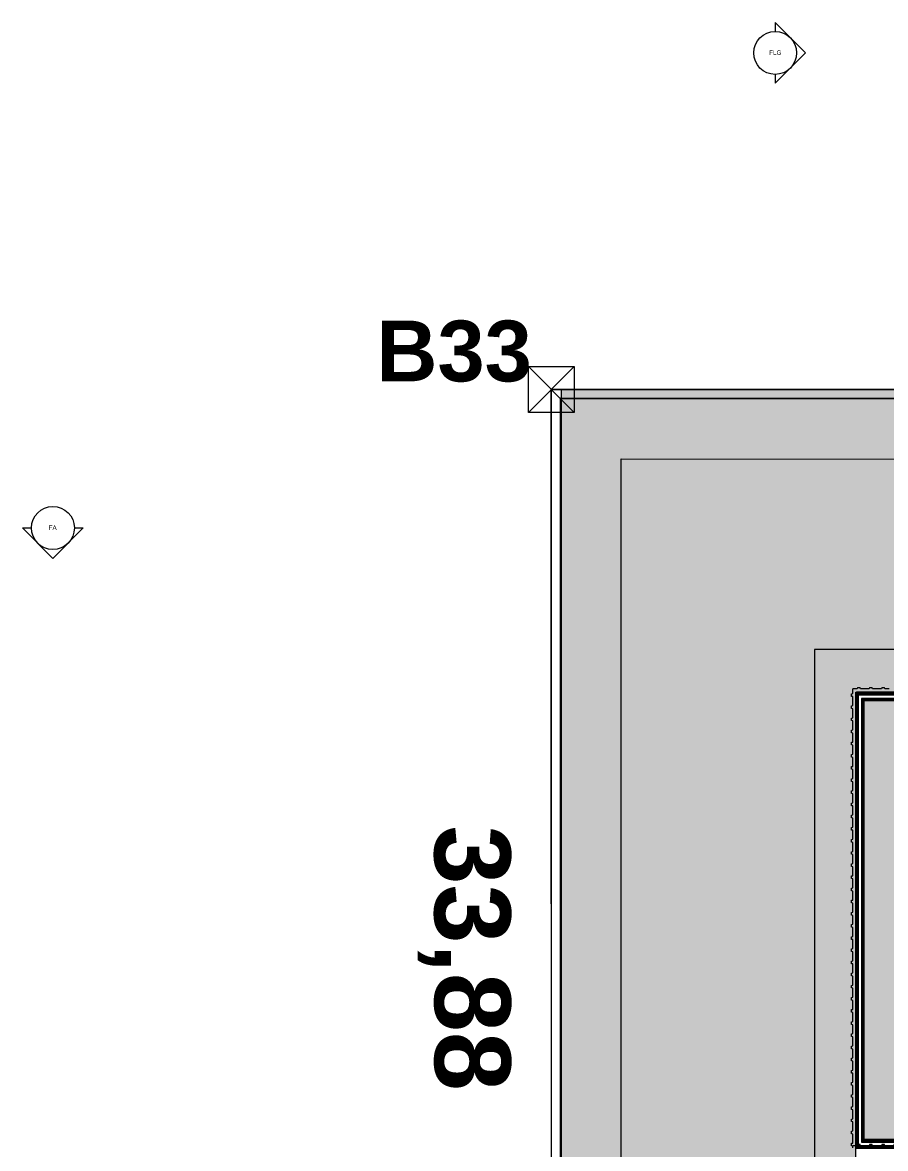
# Model space of a CAD drawing. Header units: millimetres. Extents: x 141848 to 1648660, y -465012 to -151356.
# Drawn here: x 354125 to 382540, y -188422 to -151356 of the extents above; entities that cross this region are included whole.
import ezdxf

# ---------------------------------------------------------------- set-up
doc = ezdxf.new("R2010")
doc.units = ezdxf.units.MM
doc.header["$MEASUREMENT"] = 0
doc.linetypes.add('Wipeout_Contour', pattern=[1000, 0, -1000])
for name, color, linetype in [('Cotations - 1_100', 7, 'Continuous'), ('Divers - Dessin général', 7, 'Continuous'), ('Marques - Façades', 7, 'Continuous'), ('Sols_ Dalles', 7, 'Continuous'), ('Textes - 1_100', 7, 'Continuous'), ('TopoAlt', 7, 'Continuous')]:
    doc.layers.add(name, color=color, linetype=linetype)
doc.styles.add('STYLE_GENERE_2', font='')
doc.styles.add('STYLE_GENERE_3', font='')
doc.styles.get('STYLE_GENERE_2').set_extended_font_data('Arial')
doc.styles.get('STYLE_GENERE_3').set_extended_font_data('Arial', bold=True)
pattern_1 = [(45, (0, 175), (-55.684659, 55.684659), [0, -52.5, 0, -78.75]), (110, (175, 175), (74.000794, 26.934086), [0, -38.5, 0, -66.5])]
pattern_2 = [(45, (0, 0), (-7.07106781, 7.07106781), [])]

# ---------------------------------------------------------------- blocks, each defined once
blk = doc.blocks.new('Dalle_3_1', base_point=(381580, -188411))
at = {"layer": 'Sols_ Dalles', "linetype": 'Continuous', "lineweight": 0, "true_color": 0x3f3f3f}
blk.add_hatch(color=250, dxfattribs=at).paths.add_polyline_path([(381580, -188411), (410696, -188411), (437925, -188411), (437925, -173400), (381580, -173400)])
at = {"layer": 'Sols_ Dalles', "color": 250, "linetype": 'Continuous', "lineweight": 5, "true_color": 0x1f1f1f, "flags": 128}
blk.add_lwpolyline([(381580, -188411), (410696, -188411), (437925, -188411), (437925, -173400), (381580, -173400)], close=True, dxfattribs=at)
blk = doc.blocks.new('Mur_31_1', base_point=(381560, -173411))
at = {"color": 254, "linetype": 'Wipeout_Contour', "lineweight": 0, "ltscale": 2095633.828439578}
blk.add_wipeout([(381575, -173426), (381575, -173426), (381560, -173411), (381560, -173411), (381560, -173426)], dxfattribs=at)
at = {"linetype": 'Continuous', "lineweight": 5, "true_color": 0x5f5f5f}
h = blk.add_hatch(dxfattribs=at)
h.set_pattern_fill('Enduit_0001', color=251, style=0, pattern_type=2)
h.set_pattern_definition(pattern_1)
h.paths.add_polyline_path([(381575, -173426), (381575, -173426), (381560, -173411), (381560, -173411), (381560, -173426)])
h = blk.add_hatch(dxfattribs=at)
h.set_pattern_fill('Enduit_0001', color=251, style=0, pattern_type=2)
h.set_pattern_definition(pattern_1)
h.paths.add_polyline_path([(381575, -173426), (381575, -173426), (381575, -173426)])
at = {"color": 254, "linetype": 'Wipeout_Contour', "lineweight": 0, "ltscale": 2095901.535156543}
blk.add_wipeout([(381645, -173496), (381645, -173496), (381575, -173426), (381575, -173426), (381575, -173496)], dxfattribs=at)
at = {"linetype": 'Continuous', "lineweight": 5, "true_color": 0x5f5f5f}
h = blk.add_hatch(dxfattribs=at)
h.set_pattern_fill('Briques_terre_cuite__int_97', color=251, style=0, pattern_type=2)
h.set_pattern_definition(pattern_2)
h.paths.add_polyline_path([(381645, -173496), (381645, -173496), (381575, -173426), (381575, -173426), (381575, -173496)])
h = blk.add_hatch(dxfattribs=at)
h.set_pattern_fill('Briques_terre_cuite__int_97', color=251, style=0, pattern_type=2)
h.set_pattern_definition(pattern_2)
h.paths.add_polyline_path([(381645, -173496), (381645, -173496), (381645, -173496)])
at = {"color": 254, "linetype": 'Wipeout_Contour', "lineweight": 0, "ltscale": 2096487.434961751}
blk.add_wipeout([(381755, -173606), (381755, -173606), (381645, -173496), (381645, -173496), (381645, -173606)], dxfattribs=at)
at = {"linetype": 'Continuous', "lineweight": 5, "true_color": 0x5f5f5f}
h = blk.add_hatch(dxfattribs=at)
h.set_pattern_fill('Enduit_0001', color=251, style=0, pattern_type=2)
h.set_pattern_definition(pattern_1)
h.paths.add_polyline_path([(381825, -173676), (381825, -173691), (381840, -173691), (381825, -173676)])
at = {"color": 254, "linetype": 'Wipeout_Contour', "lineweight": 0, "ltscale": 1677625.11997741}
blk.add_wipeout([(381825, -173676), (381755, -173606), (381755, -173606), (381755, -173676)], dxfattribs=at)
at = {"linetype": 'Continuous', "lineweight": 5, "true_color": 0x5f5f5f}
h = blk.add_hatch(dxfattribs=at)
h.set_pattern_fill('Briques_terre_cuite__int_97', color=251, style=0, pattern_type=2)
h.set_pattern_definition(pattern_2)
h.paths.add_polyline_path([(381825, -173676), (381755, -173606), (381755, -173606), (381755, -173676)])
at = {"color": 254, "linetype": 'Wipeout_Contour', "lineweight": 0, "ltscale": 2251197.321082002}
blk.add_wipeout([(381575, -173426), (437890, -173415), (437890, -173415), (437890, -173400), (381575, -173411)], dxfattribs=at)
at = {"linetype": 'Continuous', "lineweight": 5, "true_color": 0x5f5f5f}
h = blk.add_hatch(dxfattribs=at)
h.set_pattern_fill('Enduit_0001', color=251, style=0, pattern_type=2)
h.set_pattern_definition(pattern_1)
h.paths.add_polyline_path([(381575, -173426), (437890, -173415), (437890, -173415), (437890, -173400), (381575, -173411)])
at = {"color": 254, "linetype": 'Wipeout_Contour', "lineweight": 0, "ltscale": 1257385.121138549}
blk.add_wipeout([(381575, -173411), (381560, -173411), (381575, -173426)], dxfattribs=at)
at = {"linetype": 'Continuous', "lineweight": 5, "true_color": 0x5f5f5f}
h = blk.add_hatch(dxfattribs=at)
h.set_pattern_fill('Enduit_0001', color=251, style=0, pattern_type=2)
h.set_pattern_definition(pattern_1)
h.paths.add_polyline_path([(381575, -173411), (381560, -173411), (381575, -173426)])
at = {"color": 254, "linetype": 'Wipeout_Contour', "lineweight": 0, "ltscale": 2251221.890696224}
blk.add_wipeout([(381645, -173496), (437820, -173485), (437820, -173485), (437820, -173415), (381645, -173426)], dxfattribs=at)
at = {"linetype": 'Continuous', "lineweight": 5, "true_color": 0x5f5f5f}
h = blk.add_hatch(dxfattribs=at)
h.set_pattern_fill('Briques_terre_cuite__int_97', color=251, style=0, pattern_type=2)
h.set_pattern_definition(pattern_2)
h.paths.add_polyline_path([(381645, -173496), (437820, -173485), (437820, -173485), (437820, -173415), (381645, -173426)])
at = {"color": 254, "linetype": 'Wipeout_Contour', "lineweight": 0, "ltscale": 1257567.597545666}
blk.add_wipeout([(381645, -173426), (381575, -173426), (381645, -173496)], dxfattribs=at)
at = {"linetype": 'Continuous', "lineweight": 5, "true_color": 0x5f5f5f}
h = blk.add_hatch(dxfattribs=at)
h.set_pattern_fill('Briques_terre_cuite__int_97', color=251, style=0, pattern_type=2)
h.set_pattern_definition(pattern_2)
h.paths.add_polyline_path([(381645, -173426), (381575, -173426), (381645, -173496)])
at = {"color": 254, "linetype": 'Wipeout_Contour', "lineweight": 0, "ltscale": 2251296.732210584}
blk.add_wipeout([(381755, -173606), (437710, -173595), (437710, -173595), (437710, -173485), (381755, -173496)], dxfattribs=at)
at = {"color": 254, "linetype": 'Wipeout_Contour', "lineweight": 0, "ltscale": 1257935.036949862}
blk.add_wipeout([(381755, -173496), (381645, -173496), (381755, -173606)], dxfattribs=at)
at = {"color": 7, "linetype": 'Continuous', "lineweight": 5, "flags": 128}
blk.add_lwpolyline([(381560, -173411), (381560, -173426)], dxfattribs=at)
at = {"color": 254, "linetype": 'Wipeout_Contour', "lineweight": 0, "ltscale": 1780623.863546212}
blk.add_wipeout([(381840, -173691), (437625, -173680), (437625, -173665), (381840, -173676)], dxfattribs=at)
at = {"linetype": 'Continuous', "lineweight": 5, "true_color": 0x5f5f5f}
h = blk.add_hatch(dxfattribs=at)
h.set_pattern_fill('Enduit_0001', color=251, style=0, pattern_type=2)
h.set_pattern_definition(pattern_1)
h.paths.add_polyline_path([(381840, -173691), (437625, -173680), (437625, -173665), (381840, -173676)])
at = {"color": 254, "linetype": 'Wipeout_Contour', "lineweight": 0, "ltscale": 1258437.8151907}
blk.add_wipeout([(381840, -173676), (381825, -173676), (381840, -173691)], dxfattribs=at)
at = {"linetype": 'Continuous', "lineweight": 5, "true_color": 0x5f5f5f}
h = blk.add_hatch(dxfattribs=at)
h.set_pattern_fill('Enduit_0001', color=251, style=0, pattern_type=2)
h.set_pattern_definition(pattern_1)
h.paths.add_polyline_path([(381840, -173676), (381825, -173676), (381840, -173691)])
at = {"color": 254, "linetype": 'Wipeout_Contour', "lineweight": 0, "ltscale": 1780557.92147631}
blk.add_wipeout([(381825, -173676), (437640, -173665), (437640, -173595), (381825, -173606)], dxfattribs=at)
at = {"linetype": 'Continuous', "lineweight": 5, "true_color": 0x5f5f5f}
h = blk.add_hatch(dxfattribs=at)
h.set_pattern_fill('Briques_terre_cuite__int_97', color=251, style=0, pattern_type=2)
h.set_pattern_definition(pattern_2)
h.paths.add_polyline_path([(381825, -173676), (437640, -173665), (437640, -173595), (381825, -173606)])
at = {"color": 7, "linetype": 'Continuous', "lineweight": 5, "flags": 128}
blk.add_lwpolyline([(437905, -173400), (381560, -173411)], dxfattribs=at)
at = {"color": 254, "linetype": 'Wipeout_Contour', "lineweight": 0, "ltscale": 1258282.627258823}
blk.add_wipeout([(381825, -173606), (381755, -173606), (381825, -173676)], dxfattribs=at)
at = {"linetype": 'Continuous', "lineweight": 5, "true_color": 0x5f5f5f}
h = blk.add_hatch(dxfattribs=at)
h.set_pattern_fill('Briques_terre_cuite__int_97', color=251, style=0, pattern_type=2)
h.set_pattern_definition(pattern_2)
h.paths.add_polyline_path([(381825, -173606), (381755, -173606), (381825, -173676)])
at = {"color": 7, "linetype": 'Continuous', "lineweight": 5}
for p, q in [((381575, -173426), (381575, -173426)), ((381575, -173426), (381575, -173496)), ((381645, -173426), (381575, -173426)), ((437820, -173415), (381645, -173426)), ((381645, -173496), (381645, -173496)), ((381645, -173496), (381645, -173606)), ((381755, -173496), (381645, -173496)), ((437710, -173485), (381755, -173496)), ((381755, -173606), (381755, -173606)), ((381755, -173606), (381755, -173676)), ((381825, -173606), (381755, -173606)), ((437640, -173595), (381825, -173606)), ((381825, -173676), (437640, -173665)), ((381825, -173676), (381825, -173691))]:
    blk.add_line(p, q, dxfattribs=at)
at = {"color": 7, "linetype": 'Continuous', "lineweight": 5, "flags": 128}
blk.add_lwpolyline([(381840, -173691), (437625, -173680)], dxfattribs=at)
blk = doc.blocks.new('Mur_36_1', base_point=(381560, -188411))
at = {"linetype": 'Continuous', "lineweight": 5, "true_color": 0x5f5f5f}
h = blk.add_hatch(dxfattribs=at)
h.set_pattern_fill('Enduit_0001', color=251, style=0, pattern_type=2)
h.set_pattern_definition(pattern_1)
h.paths.add_polyline_path([(381560, -173411), (381560, -173411), (381560, -173411)])
at = {"color": 254, "linetype": 'Wipeout_Contour', "lineweight": 0, "ltscale": 1276648.626690059}
blk.add_wipeout([(381575, -188396), (381560, -188411), (381575, -188411)], dxfattribs=at)
at = {"linetype": 'Continuous', "lineweight": 5, "true_color": 0x5f5f5f}
h = blk.add_hatch(dxfattribs=at)
h.set_pattern_fill('Enduit_0001', color=251, style=0, pattern_type=2)
h.set_pattern_definition(pattern_1)
h.paths.add_polyline_path([(381575, -188396), (381560, -188411), (381575, -188411)])
at = {"color": 254, "linetype": 'Wipeout_Contour', "lineweight": 0, "ltscale": 1276743.349255733}
blk.add_wipeout([(381575, -188396), (381645, -188396), (381645, -188326)], dxfattribs=at)
at = {"linetype": 'Continuous', "lineweight": 5, "true_color": 0x5f5f5f}
h = blk.add_hatch(dxfattribs=at)
h.set_pattern_fill('Briques_terre_cuite__int_97', color=251, style=0, pattern_type=2)
h.set_pattern_definition(pattern_2)
h.paths.add_polyline_path([(381575, -188396), (381645, -188396), (381645, -188326)])
at = {"color": 254, "linetype": 'Wipeout_Contour', "lineweight": 0, "ltscale": 1276892.794943828}
blk.add_wipeout([(381755, -188216), (381645, -188326), (381755, -188326)], dxfattribs=at)
at = {"color": 254, "linetype": 'Wipeout_Contour', "lineweight": 0, "ltscale": 1277009.934875473}
blk.add_wipeout([(381840, -188131), (381825, -188146), (381840, -188146)], dxfattribs=at)
at = {"linetype": 'Continuous', "lineweight": 5, "true_color": 0x5f5f5f}
h = blk.add_hatch(dxfattribs=at)
h.set_pattern_fill('Enduit_0001', color=251, style=0, pattern_type=2)
h.set_pattern_definition(pattern_1)
h.paths.add_polyline_path([(381840, -188131), (381825, -188146), (381840, -188146)])
at = {"color": 254, "linetype": 'Wipeout_Contour', "lineweight": 0, "ltscale": 1276988.75906711}
blk.add_wipeout([(381825, -188146), (381755, -188216), (381825, -188216)], dxfattribs=at)
at = {"linetype": 'Continuous', "lineweight": 5, "true_color": 0x5f5f5f}
h = blk.add_hatch(dxfattribs=at)
h.set_pattern_fill('Briques_terre_cuite__int_97', color=251, style=0, pattern_type=2)
h.set_pattern_definition(pattern_2)
h.paths.add_polyline_path([(381825, -188146), (381755, -188216), (381825, -188216)])
at = {"color": 254, "linetype": 'Wipeout_Contour', "lineweight": 0, "ltscale": 1689346.864579351}
blk.add_wipeout([(381560, -173426), (381560, -188396), (381575, -188396), (381575, -173426)], dxfattribs=at)
at = {"linetype": 'Continuous', "lineweight": 5, "true_color": 0x5f5f5f}
h = blk.add_hatch(dxfattribs=at)
h.set_pattern_fill('Enduit_0001', color=251, style=0, pattern_type=2)
h.set_pattern_definition(pattern_1)
h.paths.add_polyline_path([(381560, -173426), (381560, -188396), (381575, -188396), (381575, -173426)])
at = {"color": 254, "linetype": 'Wipeout_Contour', "lineweight": 0, "ltscale": 1276628.989819641}
blk.add_wipeout([(381575, -188396), (381560, -188396), (381560, -188411)], dxfattribs=at)
at = {"linetype": 'Continuous', "lineweight": 5, "true_color": 0x5f5f5f}
h = blk.add_hatch(dxfattribs=at)
h.set_pattern_fill('Enduit_0001', color=251, style=0, pattern_type=2)
h.set_pattern_definition(pattern_1)
h.paths.add_polyline_path([(381575, -188396), (381560, -188396), (381560, -188411)])
at = {"color": 254, "linetype": 'Wipeout_Contour', "lineweight": 0, "ltscale": 1689496.415252171}
blk.add_wipeout([(381575, -173496), (381575, -188326), (381645, -188326), (381645, -173496)], dxfattribs=at)
at = {"linetype": 'Continuous', "lineweight": 5, "true_color": 0x5f5f5f}
h = blk.add_hatch(dxfattribs=at)
h.set_pattern_fill('Briques_terre_cuite__int_97', color=251, style=0, pattern_type=2)
h.set_pattern_definition(pattern_2)
h.paths.add_polyline_path([(381575, -173496), (381575, -188326), (381645, -188326), (381645, -173496)])
at = {"color": 254, "linetype": 'Wipeout_Contour', "lineweight": 0, "ltscale": 1276650.050578268}
blk.add_wipeout([(381645, -188326), (381575, -188326), (381575, -188396)], dxfattribs=at)
at = {"linetype": 'Continuous', "lineweight": 5, "true_color": 0x5f5f5f}
h = blk.add_hatch(dxfattribs=at)
h.set_pattern_fill('Briques_terre_cuite__int_97', color=251, style=0, pattern_type=2)
h.set_pattern_definition(pattern_2)
h.paths.add_polyline_path([(381645, -188326), (381575, -188326), (381575, -188396)])
at = {"color": 254, "linetype": 'Wipeout_Contour', "lineweight": 0, "ltscale": 1689815.407366958}
blk.add_wipeout([(381645, -173606), (381645, -188216), (381755, -188216), (381755, -173606)], dxfattribs=at)
at = {"color": 254, "linetype": 'Wipeout_Contour', "lineweight": 0, "ltscale": 1276745.937782646}
blk.add_wipeout([(381755, -188216), (381645, -188216), (381645, -188326)], dxfattribs=at)
at = {"color": 7, "linetype": 'Continuous', "lineweight": 5, "flags": 128}
for points in [[(381560, -173426), (381560, -188411)], [(381560, -188411), (381575, -188411)]]:
    blk.add_lwpolyline(points, dxfattribs=at)
at = {"color": 254, "linetype": 'Wipeout_Contour', "lineweight": 0, "ltscale": 1690289.511533096}
blk.add_wipeout([(381840, -188131), (381840, -173691), (381825, -173691), (381825, -188131)], dxfattribs=at)
at = {"linetype": 'Continuous', "lineweight": 5, "true_color": 0x5f5f5f}
h = blk.add_hatch(dxfattribs=at)
h.set_pattern_fill('Enduit_0001', color=251, style=0, pattern_type=2)
h.set_pattern_definition(pattern_1)
h.paths.add_polyline_path([(381840, -188131), (381840, -173691), (381825, -173691), (381825, -188131)])
at = {"color": 254, "linetype": 'Wipeout_Contour', "lineweight": 0, "ltscale": 1276990.304806174}
blk.add_wipeout([(381825, -188131), (381825, -188146), (381840, -188131)], dxfattribs=at)
at = {"linetype": 'Continuous', "lineweight": 5, "true_color": 0x5f5f5f}
h = blk.add_hatch(dxfattribs=at)
h.set_pattern_fill('Enduit_0001', color=251, style=0, pattern_type=2)
h.set_pattern_definition(pattern_1)
h.paths.add_polyline_path([(381825, -188131), (381825, -188146), (381840, -188131)])
at = {"color": 254, "linetype": 'Wipeout_Contour', "lineweight": 0, "ltscale": 1690136.74245889}
blk.add_wipeout([(381825, -188146), (381825, -173676), (381755, -173676), (381755, -188146)], dxfattribs=at)
at = {"linetype": 'Continuous', "lineweight": 5, "true_color": 0x5f5f5f}
h = blk.add_hatch(dxfattribs=at)
h.set_pattern_fill('Briques_terre_cuite__int_97', color=251, style=0, pattern_type=2)
h.set_pattern_definition(pattern_2)
h.paths.add_polyline_path([(381825, -188146), (381825, -173676), (381755, -173676), (381755, -188146)])
at = {"color": 7, "linetype": 'Continuous', "lineweight": 5}
for p, q in [((381575, -173426), (381575, -173496)), ((381645, -173496), (381645, -173606)), ((381755, -173606), (381755, -173676)), ((381825, -173676), (381825, -173691))]:
    blk.add_line(p, q, dxfattribs=at)
at = {"color": 254, "linetype": 'Wipeout_Contour', "lineweight": 0, "ltscale": 1276895.479166759}
blk.add_wipeout([(381755, -188146), (381755, -188216), (381825, -188146)], dxfattribs=at)
at = {"linetype": 'Continuous', "lineweight": 5, "true_color": 0x5f5f5f}
h = blk.add_hatch(dxfattribs=at)
h.set_pattern_fill('Briques_terre_cuite__int_97', color=251, style=0, pattern_type=2)
h.set_pattern_definition(pattern_2)
h.paths.add_polyline_path([(381755, -188146), (381755, -188216), (381825, -188146)])
at = {"color": 7, "linetype": 'Continuous', "lineweight": 5}
for p, q in [((381575, -173496), (381575, -188326)), ((381645, -173606), (381645, -188216)), ((381755, -173676), (381755, -188146)), ((381825, -188146), (381825, -173691)), ((381645, -188216), (381645, -188326)), ((381755, -188146), (381755, -188216)), ((381755, -188216), (381825, -188216)), ((381825, -188146), (381840, -188146)), ((381575, -188326), (381575, -188396)), ((381575, -188396), (381645, -188396)), ((381645, -188326), (381755, -188326))]:
    blk.add_line(p, q, dxfattribs=at)
at = {"color": 7, "linetype": 'Continuous', "lineweight": 5, "flags": 128}
blk.add_lwpolyline([(381840, -188131), (381840, -173691)], dxfattribs=at)
blk = doc.blocks.new('Mur_54_1', base_point=(404276, -188411))
at = {"color": 254, "linetype": 'Wipeout_Contour', "lineweight": 0, "ltscale": 1743147.352801007}
blk.add_wipeout([(381575, -188411), (404276, -188411), (404276, -188396), (381575, -188396)], dxfattribs=at)
at = {"linetype": 'Continuous', "lineweight": 5, "true_color": 0x5f5f5f}
h = blk.add_hatch(dxfattribs=at)
h.set_pattern_fill('Enduit_0001', color=251, style=0, pattern_type=2)
h.set_pattern_definition(pattern_1)
h.paths.add_polyline_path([(381575, -188411), (404276, -188411), (404276, -188396), (381575, -188396)])
at = {"color": 254, "linetype": 'Wipeout_Contour', "lineweight": 0, "ltscale": 1743199.367312666}
blk.add_wipeout([(381645, -188326), (381645, -188396), (404276, -188396), (404276, -188326)], dxfattribs=at)
at = {"linetype": 'Continuous', "lineweight": 5, "true_color": 0x5f5f5f}
h = blk.add_hatch(dxfattribs=at)
h.set_pattern_fill('Briques_terre_cuite__int_97', color=251, style=0, pattern_type=2)
h.set_pattern_definition(pattern_2)
h.paths.add_polyline_path([(381645, -188326), (381645, -188396), (404276, -188396), (404276, -188326)])
at = {"color": 254, "linetype": 'Wipeout_Contour', "lineweight": 0, "ltscale": 1743241.024789309}
blk.add_wipeout([(381755, -188326), (404276, -188326), (404276, -188216), (381755, -188216)], dxfattribs=at)
at = {"color": 7, "linetype": 'Continuous', "lineweight": 5, "flags": 128}
blk.add_lwpolyline([(381575, -188411), (404276, -188411)], dxfattribs=at)
at = {"color": 254, "linetype": 'Wipeout_Contour', "lineweight": 0, "ltscale": 1743164.485170921}
blk.add_wipeout([(381840, -188146), (404276, -188146), (404276, -188131), (381840, -188131)], dxfattribs=at)
at = {"linetype": 'Continuous', "lineweight": 5, "true_color": 0x5f5f5f}
h = blk.add_hatch(dxfattribs=at)
h.set_pattern_fill('Enduit_0001', color=251, style=0, pattern_type=2)
h.set_pattern_definition(pattern_1)
h.paths.add_polyline_path([(381840, -188146), (404276, -188146), (404276, -188131), (381840, -188131)])
at = {"color": 254, "linetype": 'Wipeout_Contour', "lineweight": 0, "ltscale": 1743211.018179256}
blk.add_wipeout([(381825, -188216), (404276, -188216), (404276, -188146), (381825, -188146)], dxfattribs=at)
at = {"linetype": 'Continuous', "lineweight": 5, "true_color": 0x5f5f5f}
h = blk.add_hatch(dxfattribs=at)
h.set_pattern_fill('Briques_terre_cuite__int_97', color=251, style=0, pattern_type=2)
h.set_pattern_definition(pattern_2)
h.paths.add_polyline_path([(381825, -188216), (404276, -188216), (404276, -188146), (381825, -188146)])
at = {"color": 7, "linetype": 'Continuous', "lineweight": 5}
for p, q in [((381755, -188216), (381825, -188216)), ((381825, -188146), (381840, -188146)), ((381825, -188216), (404276, -188216)), ((404276, -188146), (381840, -188146)), ((381575, -188396), (381645, -188396)), ((381645, -188326), (381755, -188326)), ((381645, -188396), (404276, -188396)), ((381755, -188326), (404276, -188326))]:
    blk.add_line(p, q, dxfattribs=at)
at = {"color": 7, "linetype": 'Continuous', "lineweight": 5, "flags": 128}
blk.add_lwpolyline([(404276, -188131), (381840, -188131)], dxfattribs=at)
blk = doc.blocks.new('Tôle profilée 25_9')
at = {"color": 7, "linetype": 'Continuous', "lineweight": 5}
for p, q in [((0, 1200), (0, 1052.775)), ((0, 1052.775), (-38, 1043.25)), ((-38, 1043.25), (-38, 956.75)), ((-38, 956.75), (0, 947.225)), ((0, 947.225), (0, 800)), ((0, 800), (0, 652.775)), ((0, 652.775), (-38, 643.25)), ((-38, 643.25), (-38, 556.75)), ((-38, 556.75), (0, 547.225)), ((0, 547.225), (0, 400)), ((0, 400), (0, 252.775)), ((0, 252.775), (-38, 243.25)), ((-38, 243.25), (-38, 156.75)), ((-38, 156.75), (0, 147.225)), ((0, 147.225), (0, 0))]:
    blk.add_line(p, q, dxfattribs=at)
blk = doc.blocks.new('Tôle profilée 25_13')
at = {"color": 7, "linetype": 'Continuous', "lineweight": 5}
for p, q in [((0, 15052.775), (-38, 15043.25)), ((-38, 15043.25), (-38, 14956.75)), ((-38, 14956.75), (0, 14947.225)), ((0, 15100.328), (0, 15052.775)), ((0, 14947.225), (0, 14800)), ((0, 14652.775), (-38, 14643.25)), ((-38, 14643.25), (-38, 14556.75)), ((-38, 14556.75), (0, 14547.225)), ((0, 14800), (0, 14652.775)), ((0, 14547.225), (0, 14400)), ((0, 14252.775), (-38, 14243.25)), ((-38, 14243.25), (-38, 14156.75)), ((-38, 14156.75), (0, 14147.225)), ((0, 14400), (0, 14252.775)), ((0, 14147.225), (0, 14000)), ((0, 13852.775), (-38, 13843.25)), ((-38, 13843.25), (-38, 13756.75)), ((-38, 13756.75), (0, 13747.225)), ((0, 14000), (0, 13852.775)), ((0, 13747.225), (0, 13600)), ((0, 13452.775), (-38, 13443.25)), ((-38, 13443.25), (-38, 13356.75)), ((-38, 13356.75), (0, 13347.225)), ((0, 13600), (0, 13452.775)), ((0, 13347.225), (0, 13200)), ((0, 13052.775), (-38, 13043.25)), ((-38, 13043.25), (-38, 12956.75)), ((0, 13200), (0, 13052.775)), ((-38, 12956.75), (0, 12947.225)), ((0, 12652.775), (-38, 12643.25)), ((-38, 12643.25), (-38, 12556.75)), ((0, 12947.225), (0, 12800)), ((0, 12800), (0, 12652.775)), ((-38, 12556.75), (0, 12547.225)), ((0, 12252.775), (-38, 12243.25)), ((-38, 12243.25), (-38, 12156.75)), ((0, 12547.225), (0, 12400)), ((0, 12400), (0, 12252.775)), ((-38, 12156.75), (0, 12147.225)), ((0, 12147.225), (0, 12000)), ((0, 12000), (0, 11852.775)), ((0, 11852.775), (-38, 11843.25)), ((-38, 11843.25), (-38, 11756.75)), ((-38, 11756.75), (0, 11747.225)), ((0, 11747.225), (0, 11600)), ((0, 11600), (0, 11452.775)), ((0, 11452.775), (-38, 11443.25)), ((-38, 11443.25), (-38, 11356.75)), ((-38, 11356.75), (0, 11347.225)), ((0, 11347.225), (0, 11200)), ((0, 11200), (0, 11052.775)), ((0, 11052.775), (-38, 11043.25)), ((-38, 11043.25), (-38, 10956.75)), ((-38, 10956.75), (0, 10947.225)), ((0, 10947.225), (0, 10800)), ((0, 10800), (0, 10652.775)), ((0, 10652.775), (-38, 10643.25)), ((-38, 10643.25), (-38, 10556.75)), ((-38, 10556.75), (0, 10547.225)), ((0, 10547.225), (0, 10400)), ((0, 10400), (0, 10252.775)), ((0, 10252.775), (-38, 10243.25)), ((-38, 10243.25), (-38, 10156.75)), ((-38, 10156.75), (0, 10147.225)), ((0, 10147.225), (0, 10000)), ((0, 9852.775), (-38, 9843.25)), ((-38, 9843.25), (-38, 9756.75)), ((-38, 9756.75), (0, 9747.225)), ((0, 10000), (0, 9852.775)), ((0, 9747.225), (0, 9600)), ((0, 9452.775), (-38, 9443.25)), ((-38, 9443.25), (-38, 9356.75)), ((-38, 9356.75), (0, 9347.225)), ((0, 9600), (0, 9452.775)), ((0, 9347.225), (0, 9200)), ((0, 9052.775), (-38, 9043.25)), ((-38, 9043.25), (-38, 8956.75)), ((-38, 8956.75), (0, 8947.225)), ((0, 9200), (0, 9052.775)), ((0, 8947.225), (0, 8800)), ((0, 8652.775), (-38, 8643.25)), ((-38, 8643.25), (-38, 8556.75)), ((-38, 8556.75), (0, 8547.225)), ((0, 8800), (0, 8652.775)), ((0, 8547.225), (0, 8400)), ((0, 8252.775), (-38, 8243.25)), ((-38, 8243.25), (-38, 8156.75)), ((-38, 8156.75), (0, 8147.225)), ((0, 8400), (0, 8252.775)), ((0, 7852.775), (-38, 7843.25)), ((-38, 7843.25), (-38, 7756.75)), ((0, 8147.225), (0, 8000)), ((0, 8000), (0, 7852.775)), ((-38, 7756.75), (0, 7747.225)), ((0, 7452.775), (-38, 7443.25)), ((-38, 7443.25), (-38, 7356.75)), ((0, 7747.225), (0, 7600)), ((0, 7600), (0, 7452.775)), ((-38, 7356.75), (0, 7347.225)), ((0, 7052.775), (-38, 7043.25)), ((-38, 7043.25), (-38, 6956.75)), ((0, 7347.225), (0, 7200)), ((0, 7200), (0, 7052.775)), ((-38, 6956.75), (0, 6947.225)), ((0, 6947.225), (0, 6800)), ((0, 6800), (0, 6652.775)), ((0, 6652.775), (-38, 6643.25)), ((-38, 6643.25), (-38, 6556.75)), ((-38, 6556.75), (0, 6547.225)), ((0, 6547.225), (0, 6400)), ((0, 6400), (0, 6252.775)), ((0, 6252.775), (-38, 6243.25)), ((-38, 6243.25), (-38, 6156.75)), ((-38, 6156.75), (0, 6147.225)), ((0, 6147.225), (0, 6000)), ((0, 6000), (0, 5852.775)), ((0, 5852.775), (-38, 5843.25)), ((-38, 5843.25), (-38, 5756.75)), ((-38, 5756.75), (0, 5747.225)), ((0, 5747.225), (0, 5600)), ((0, 5600), (0, 5452.775)), ((0, 5452.775), (-38, 5443.25)), ((-38, 5443.25), (-38, 5356.75)), ((-38, 5356.75), (0, 5347.225)), ((0, 5347.225), (0, 5200)), ((0, 5200), (0, 5052.775)), ((0, 5052.775), (-38, 5043.25)), ((-38, 5043.25), (-38, 4956.75)), ((-38, 4956.75), (0, 4947.225)), ((0, 4947.225), (0, 4800)), ((0, 4652.775), (-38, 4643.25)), ((-38, 4643.25), (-38, 4556.75)), ((-38, 4556.75), (0, 4547.225)), ((0, 4800), (0, 4652.775)), ((0, 4547.225), (0, 4400)), ((0, 4252.775), (-38, 4243.25)), ((-38, 4243.25), (-38, 4156.75)), ((-38, 4156.75), (0, 4147.225)), ((0, 4400), (0, 4252.775)), ((0, 4147.225), (0, 4000)), ((0, 3852.775), (-38, 3843.25)), ((-38, 3843.25), (-38, 3756.75)), ((-38, 3756.75), (0, 3747.225)), ((0, 4000), (0, 3852.775)), ((0, 3747.225), (0, 3600)), ((0, 3452.775), (-38, 3443.25)), ((-38, 3443.25), (-38, 3356.75)), ((-38, 3356.75), (0, 3347.225)), ((0, 3600), (0, 3452.775)), ((0, 3347.225), (0, 3200)), ((0, 3052.775), (-38, 3043.25)), ((-38, 3043.25), (-38, 2956.75)), ((0, 3200), (0, 3052.775)), ((-38, 2956.75), (0, 2947.225)), ((0, 2652.775), (-38, 2643.25)), ((-38, 2643.25), (-38, 2556.75)), ((0, 2947.225), (0, 2800)), ((0, 2800), (0, 2652.775)), ((-38, 2556.75), (0, 2547.225)), ((0, 2252.775), (-38, 2243.25)), ((-38, 2243.25), (-38, 2156.75)), ((0, 2547.225), (0, 2400)), ((0, 2400), (0, 2252.775)), ((-38, 2156.75), (0, 2147.225)), ((0, 2147.225), (0, 2000)), ((0, 2000), (0, 1852.775)), ((0, 1852.775), (-38, 1843.25)), ((-38, 1843.25), (-38, 1756.75)), ((-38, 1756.75), (0, 1747.225)), ((0, 1747.225), (0, 1600)), ((0, 1600), (0, 1452.775)), ((0, 1452.775), (-38, 1443.25)), ((-38, 1443.25), (-38, 1356.75)), ((-38, 1356.75), (0, 1347.225)), ((0, 1347.225), (0, 1200)), ((0, 1200), (0, 1052.775)), ((0, 1052.775), (-38, 1043.25)), ((-38, 1043.25), (-38, 956.75)), ((-38, 956.75), (0, 947.225)), ((0, 947.225), (0, 800)), ((0, 800), (0, 652.775)), ((0, 652.775), (-38, 643.25)), ((-38, 643.25), (-38, 556.75)), ((-38, 556.75), (0, 547.225)), ((0, 547.225), (0, 400)), ((0, 400), (0, 252.775)), ((0, 252.775), (-38, 243.25)), ((-38, 243.25), (-38, 156.75)), ((-38, 156.75), (0, 147.225)), ((0, 147.225), (0, 0))]:
    blk.add_line(p, q, dxfattribs=at)
blk = doc.blocks.new('Tôle profilée 25_14')
at = {"color": 7, "linetype": 'Continuous', "lineweight": 5}
for p, q in [((0, 15214.861), (0, 15200)), ((0, 15200), (0, 15052.775)), ((0, 15052.775), (-38, 15043.25)), ((-38, 15043.25), (-38, 14956.75)), ((-38, 14956.75), (0, 14947.225)), ((0, 14947.225), (0, 14800)), ((0, 14652.775), (-38, 14643.25)), ((-38, 14643.25), (-38, 14556.75)), ((-38, 14556.75), (0, 14547.225)), ((0, 14800), (0, 14652.775)), ((0, 14547.225), (0, 14400)), ((0, 14252.775), (-38, 14243.25)), ((-38, 14243.25), (-38, 14156.75)), ((-38, 14156.75), (0, 14147.225)), ((0, 14400), (0, 14252.775)), ((0, 14147.225), (0, 14000)), ((0, 13852.775), (-38, 13843.25)), ((-38, 13843.25), (-38, 13756.75)), ((-38, 13756.75), (0, 13747.225)), ((0, 14000), (0, 13852.775)), ((0, 13747.225), (0, 13600)), ((0, 13452.775), (-38, 13443.25)), ((-38, 13443.25), (-38, 13356.75)), ((-38, 13356.75), (0, 13347.225)), ((0, 13600), (0, 13452.775)), ((0, 13347.225), (0, 13200)), ((0, 13052.775), (-38, 13043.25)), ((-38, 13043.25), (-38, 12956.75)), ((0, 13200), (0, 13052.775)), ((-38, 12956.75), (0, 12947.225)), ((0, 12652.775), (-38, 12643.25)), ((-38, 12643.25), (-38, 12556.75)), ((0, 12947.225), (0, 12800)), ((0, 12800), (0, 12652.775)), ((-38, 12556.75), (0, 12547.225)), ((0, 12252.775), (-38, 12243.25)), ((-38, 12243.25), (-38, 12156.75)), ((0, 12547.225), (0, 12400)), ((0, 12400), (0, 12252.775)), ((-38, 12156.75), (0, 12147.225)), ((0, 12147.225), (0, 12000)), ((0, 12000), (0, 11852.775)), ((0, 11852.775), (-38, 11843.25)), ((-38, 11843.25), (-38, 11756.75)), ((-38, 11756.75), (0, 11747.225)), ((0, 11747.225), (0, 11600)), ((0, 11600), (0, 11452.775)), ((0, 11452.775), (-38, 11443.25)), ((-38, 11443.25), (-38, 11356.75)), ((-38, 11356.75), (0, 11347.225)), ((0, 11347.225), (0, 11200)), ((0, 11200), (0, 11052.775)), ((0, 11052.775), (-38, 11043.25)), ((-38, 11043.25), (-38, 10956.75)), ((-38, 10956.75), (0, 10947.225)), ((0, 10947.225), (0, 10800)), ((0, 10800), (0, 10652.775)), ((0, 10652.775), (-38, 10643.25)), ((-38, 10643.25), (-38, 10556.75)), ((-38, 10556.75), (0, 10547.225)), ((0, 10547.225), (0, 10400)), ((0, 10400), (0, 10252.775)), ((0, 10252.775), (-38, 10243.25)), ((-38, 10243.25), (-38, 10156.75)), ((-38, 10156.75), (0, 10147.225)), ((0, 10147.225), (0, 10000)), ((0, 9852.775), (-38, 9843.25)), ((-38, 9843.25), (-38, 9756.75)), ((-38, 9756.75), (0, 9747.225)), ((0, 10000), (0, 9852.775)), ((0, 9747.225), (0, 9600)), ((0, 9452.775), (-38, 9443.25)), ((-38, 9443.25), (-38, 9356.75)), ((-38, 9356.75), (0, 9347.225)), ((0, 9600), (0, 9452.775)), ((0, 9347.225), (0, 9200)), ((0, 9052.775), (-38, 9043.25)), ((-38, 9043.25), (-38, 8956.75)), ((-38, 8956.75), (0, 8947.225)), ((0, 9200), (0, 9052.775)), ((0, 8947.225), (0, 8800)), ((0, 8652.775), (-38, 8643.25)), ((-38, 8643.25), (-38, 8556.75)), ((-38, 8556.75), (0, 8547.225)), ((0, 8800), (0, 8652.775)), ((0, 8547.225), (0, 8400)), ((0, 8252.775), (-38, 8243.25)), ((-38, 8243.25), (-38, 8156.75)), ((-38, 8156.75), (0, 8147.225)), ((0, 8400), (0, 8252.775)), ((0, 7852.775), (-38, 7843.25)), ((-38, 7843.25), (-38, 7756.75)), ((0, 8147.225), (0, 8000)), ((0, 8000), (0, 7852.775)), ((-38, 7756.75), (0, 7747.225)), ((0, 7452.775), (-38, 7443.25)), ((-38, 7443.25), (-38, 7356.75)), ((0, 7747.225), (0, 7600)), ((0, 7600), (0, 7452.775)), ((-38, 7356.75), (0, 7347.225)), ((0, 7052.775), (-38, 7043.25)), ((-38, 7043.25), (-38, 6956.75)), ((0, 7347.225), (0, 7200)), ((0, 7200), (0, 7052.775)), ((-38, 6956.75), (0, 6947.225)), ((0, 6947.225), (0, 6800)), ((0, 6800), (0, 6652.775)), ((0, 6652.775), (-38, 6643.25)), ((-38, 6643.25), (-38, 6556.75)), ((-38, 6556.75), (0, 6547.225)), ((0, 6547.225), (0, 6400)), ((0, 6400), (0, 6252.775)), ((0, 6252.775), (-38, 6243.25)), ((-38, 6243.25), (-38, 6156.75)), ((-38, 6156.75), (0, 6147.225)), ((0, 6147.225), (0, 6000)), ((0, 6000), (0, 5852.775)), ((0, 5852.775), (-38, 5843.25)), ((-38, 5843.25), (-38, 5756.75)), ((-38, 5756.75), (0, 5747.225)), ((0, 5747.225), (0, 5600)), ((0, 5600), (0, 5452.775)), ((0, 5452.775), (-38, 5443.25)), ((-38, 5443.25), (-38, 5356.75)), ((-38, 5356.75), (0, 5347.225)), ((0, 5347.225), (0, 5200)), ((0, 5200), (0, 5052.775)), ((0, 5052.775), (-38, 5043.25)), ((-38, 5043.25), (-38, 4956.75)), ((-38, 4956.75), (0, 4947.225)), ((0, 4947.225), (0, 4800)), ((0, 4652.775), (-38, 4643.25)), ((-38, 4643.25), (-38, 4556.75)), ((-38, 4556.75), (0, 4547.225)), ((0, 4800), (0, 4652.775)), ((0, 4547.225), (0, 4400)), ((0, 4252.775), (-38, 4243.25)), ((-38, 4243.25), (-38, 4156.75)), ((-38, 4156.75), (0, 4147.225)), ((0, 4400), (0, 4252.775)), ((0, 4147.225), (0, 4000)), ((0, 3852.775), (-38, 3843.25)), ((-38, 3843.25), (-38, 3756.75)), ((-38, 3756.75), (0, 3747.225)), ((0, 4000), (0, 3852.775)), ((0, 3747.225), (0, 3600)), ((0, 3452.775), (-38, 3443.25)), ((-38, 3443.25), (-38, 3356.75)), ((-38, 3356.75), (0, 3347.225)), ((0, 3600), (0, 3452.775)), ((0, 3347.225), (0, 3200)), ((0, 3052.775), (-38, 3043.25)), ((-38, 3043.25), (-38, 2956.75)), ((0, 3200), (0, 3052.775)), ((-38, 2956.75), (0, 2947.225)), ((0, 2652.775), (-38, 2643.25)), ((-38, 2643.25), (-38, 2556.75)), ((0, 2947.225), (0, 2800)), ((0, 2800), (0, 2652.775)), ((-38, 2556.75), (0, 2547.225)), ((0, 2252.775), (-38, 2243.25)), ((-38, 2243.25), (-38, 2156.75)), ((0, 2547.225), (0, 2400)), ((0, 2400), (0, 2252.775)), ((-38, 2156.75), (0, 2147.225)), ((0, 2147.225), (0, 2000)), ((0, 2000), (0, 1852.775)), ((0, 1852.775), (-38, 1843.25)), ((-38, 1843.25), (-38, 1756.75)), ((-38, 1756.75), (0, 1747.225)), ((0, 1747.225), (0, 1600)), ((0, 1600), (0, 1452.775)), ((0, 1452.775), (-38, 1443.25)), ((-38, 1443.25), (-38, 1356.75)), ((-38, 1356.75), (0, 1347.225)), ((0, 1347.225), (0, 1200)), ((0, 1200), (0, 1052.775)), ((0, 1052.775), (-38, 1043.25)), ((-38, 1043.25), (-38, 956.75)), ((-38, 956.75), (0, 947.225)), ((0, 947.225), (0, 800)), ((0, 800), (0, 652.775)), ((0, 652.775), (-38, 643.25)), ((-38, 643.25), (-38, 556.75)), ((-38, 556.75), (0, 547.225)), ((0, 547.225), (0, 400)), ((0, 400), (0, 252.775)), ((0, 252.775), (-38, 243.25)), ((-38, 243.25), (-38, 156.75)), ((-38, 156.75), (0, 147.225)), ((0, 147.225), (0, 0))]:
    blk.add_line(p, q, dxfattribs=at)
blk = doc.blocks.new('Façade_3_1', base_point=(355125, -167995))
at = {"layer": 'Marques - Façades', "color": 7, "linetype": 'Continuous', "lineweight": 5}
for p, q in [((355125, -168995), (354125, -167995)), ((354125, -167995), (354418, -167995)), ((356125, -167995), (355125, -168995)), ((355832, -167995), (356125, -167995))]:
    blk.add_line(p, q, dxfattribs=at)
blk.add_circle((355125, -167995), 707, dxfattribs=at)
at = {"layer": 'Marques - Façades', "color": 7, "lineweight": 5, "insert": (355251, -168062), "char_height": 150, "attachment_point": 9, "style": 'STYLE_GENERE_2'}
blk.add_mtext('\\A1;{\\pqr;\\pt0;\\fArial|b0|i0|c0|p38;FA}', dxfattribs=at)
blk = doc.blocks.new('Façade_5_1', base_point=(378907, -152356))
at = {"layer": 'Marques - Façades', "color": 7, "linetype": 'Continuous', "lineweight": 5}
for p, q in [((379907, -152356), (378907, -151356)), ((378907, -151356), (378907, -151649)), ((378907, -153356), (379907, -152356)), ((378907, -153063), (378907, -153356))]:
    blk.add_line(p, q, dxfattribs=at)
blk.add_circle((378907, -152356), 707, dxfattribs=at)
at = {"layer": 'Marques - Façades', "color": 7, "lineweight": 5, "insert": (378707, -152425), "char_height": 150, "attachment_point": 7, "style": 'STYLE_GENERE_2'}
blk.add_mtext('\\A1;{\\pql;\\pt0;\\fArial|b0|i0|c0|p38;FLG}', dxfattribs=at)

msp = doc.modelspace()

# ---------------------------------------------------------------- hatches: boundary and pattern name
at = {"linetype": 'Continuous', "lineweight": 0, "true_color": 0x6f6f6f}
h = msp.add_hatch(color=8, dxfattribs=at)
h.paths.add_polyline_path([(360547.961, -275935.042), (360547.961, -295062.571), (487920.34, -293826.868), (487920.34, -270902.734), (487462.568, -270902.734), (472913.119, -271040.575), (472913.119, -163437.635), (371855.719, -163437.635), (371855.719, -271040.575), (371882.482, -271040.57), (371882.665, -272000.514, -0.409427364), (367883.201, -275935.042)])
h.paths.add_polyline_path([(377135.103, -260639.953), (373845.103, -260639.953), (373845.103, -248364.953), (373845.103, -243089.974), (373845.103, -242189.974), (377135.103, -242189.974)], flags=0)
h.paths.add_polyline_path([(415474.561, -260810.571), (380202.952, -260810.571), (380202.952, -230015.57), (380202.952, -193810.571), (380202.952, -171995.57), (431505.799, -171995.57), (464309.564, -171995.57), (464309.564, -262266.885), (436549.587, -262266.885), (436549.587, -189810.571), (412055.061, -189810.571), (412055.061, -201780.57), (412055.061, -204495.57), (415454.069, -204495.57), (415454.069, -208495.57), (415454.069, -218295.57), (405655.061, -218295.57), (405655.061, -222495.57), (415474.561, -222495.57)], flags=0)
h.paths.add_polyline_path([(381436.562, -269433.913, -0.09031866), (381558.292, -268727.623, -0.201448728), (382612.158, -267592.74, -0.104211445), (383417.525, -267415.055), (384017.498, -267409.371, -0.104044608), (384824.873, -267571.244, -0.238255457), (385983.776, -268953.318, -0.055188622), (386036.355, -269390.334), (386038.45, -269611.438), (386050.565, -270890.267), (385792.102, -271892.761, -0.267949192), (384069.602, -272909.124), (383469.629, -272914.808, -0.193717464), (382078.771, -272370.185, -0.070568756), (381728.183, -271931.262, -0.131652498), (381450.772, -270933.845)], flags=0)
h.paths.add_polyline_path([(392016.505, -273452.052), (392030.007, -267377.824, -0.380556701), (394016.505, -265609.826), (394094.233, -265609.826), (394094.233, -270609.826), (409094.233, -270609.826), (409094.233, -265609.826), (414055.71, -265609.826, -0.414213562), (415555.71, -267109.826), (415555.71, -273660.699, -0.345501612), (413836.804, -275433.432), (394027.271, -275599.002, -0.415791099), (392016.505, -273599.031)], flags=0)
h.paths.add_polyline_path([(424209.612, -271504.083, -0.134473934), (423930.467, -270484.937), (423930.467, -268984.937, -0.414213562), (425930.467, -266984.937), (426530.467, -266984.937, -0.414213562), (428530.467, -268984.937), (428530.467, -270484.937, -0.128820346), (428273.55, -271465.581, -0.270936291), (426530.467, -272484.937), (425930.467, -272484.937, -0.264979997)], flags=0)
h.paths.add_polyline_path([(436562.206, -273329.325), (436569.468, -267730.336, -0.098561509), (436800.237, -266943.721), (436817.2, -266951.545, -0.258849002), (438654.998, -265605.827), (438652.661, -265587.294), (439337.088, -265587.294), (439337.088, -265687.294), (439337.088, -270687.294), (469237.088, -270687.294), (469237.088, -265687.294), (470907.523, -265687.294), (472885.813, -265687.294), (472885.813, -267687.294), (472885.813, -271062.255, 0.001345761), (472885.842, -271073.021), (472896.728, -273095.233, -0.414213562), (470907.523, -275105.97), (462184.053, -275105.97, -0.005188955), (462130.957, -275116.103), (454147.511, -275196.191), (438770.531, -275253.24, -0.386553331), (436572.608, -273475.385, -0.025189219)], flags=0)
at = {"linetype": 'Continuous', "lineweight": 0, "true_color": 0x90b349}
msp.add_hatch(color=55, dxfattribs=at).paths.add_polyline_path([(371835.255, -163719.488), (371815.817, -271660.98), (373815.817, -271661.341), (373834.895, -165719.848), (470604.781, -165737.275), (470586.876, -265587.294), (472586.876, -265587.654), (472605.141, -163737.635)])
at = {"layer": 'Sols_ Dalles', "linetype": 'Continuous', "lineweight": 0, "true_color": 0x2e271c}
msp.add_hatch(color=250, dxfattribs=at).paths.add_polyline_path([(380202.952, -171995.57), (380202.952, -230015.57), (380202.952, -260810.571), (415474.561, -260810.571), (415474.561, -260795.571), (415474.561, -258649.982), (415474.561, -258010.558), (415474.561, -222495.57), (405655.061, -222495.57), (405655.061, -218295.57), (415454.069, -218295.57), (415454.069, -204495.57), (412055.061, -204495.57), (412055.061, -201780.57), (412055.061, -189810.571), (436505.061, -189810.571), (436505.061, -253395.57), (436505.061, -253415.571), (437905.061, -253415.571), (437905.061, -253395.57), (437905.061, -188410.571), (410655.061, -188410.571), (410655.061, -200380.57), (410655.061, -205895.57), (414054.069, -205895.57), (414054.069, -216895.57), (404255.061, -216895.57), (404255.061, -223895.57), (414054.069, -223895.57), (414054.069, -258649.982), (414054.069, -259410.571), (382689.741, -259410.571), (381560.201, -259410.571), (381560.201, -231415.57), (381560.201, -173395.57), (462925.553, -173395.57), (462925.553, -253415.571), (464325.553, -253415.571), (464325.553, -171995.57)])

# ---------------------------------------------------------------- linework, layer by layer
at = {"color": 14, "linetype": 'Continuous', "lineweight": 5, "true_color": 0xa40f02}
for p, q in [((370780.335, -162682.925), (372290.054, -164192.346)), ((370780.484, -164192.495), (372289.905, -162682.776))]:
    msp.add_line(p, q, dxfattribs=at)
at = {"color": 14, "linetype": 'Continuous', "lineweight": 5, "true_color": 0xa40f02, "flags": 128}
msp.add_lwpolyline([(372289.905, -162682.776), (372290.054, -164192.346), (370780.484, -164192.495), (370780.335, -162682.925)], close=True, dxfattribs=at)
at = {"color": 9, "linetype": 'Continuous', "lineweight": 5}
msp.add_lwpolyline([(367883.201, -275935.042), (360547.961, -275935.042), (360547.961, -295062.571), (487920.34, -293826.868), (487920.34, -270902.734), (487462.568, -270902.734), (472913.119, -271040.575), (472913.119, -163437.635), (371862.558, -163437.635), (371862.558, -271040.575), (371855.719, -271040.575), (371855.902, -272000.519), (371882.665, -272000.514, -0.409427364)], format="xyb", close=True, dxfattribs=at)
at = {"color": 7, "linetype": 'Continuous', "lineweight": 5}
msp.add_lwpolyline([(371835.255, -163719.488), (371815.817, -271660.98), (373815.817, -271661.341), (373834.895, -165719.848), (470604.781, -165737.275), (470586.876, -265587.294), (472586.876, -265587.654), (472605.141, -163737.635)], close=True, dxfattribs=at)
at = {"layer": 'Sols_ Dalles', "color": 250, "linetype": 'Continuous', "lineweight": 5, "true_color": 0x1f1f1f}
for points in [[(464325.553, -253415.571), (464325.553, -171995.57), (380202.952, -171995.57), (380202.952, -230015.57), (380202.952, -260810.571)], [(381560.201, -231415.57), (381560.201, -173395.57), (462925.553, -173395.57), (462925.553, -253415.571)]]:
    msp.add_lwpolyline(points, dxfattribs=at)
at = {"layer": 'TopoAlt', "color": 211, "linetype": 'Continuous', "lineweight": 5, "true_color": 0xfe55ff}
for points in [[(371535.195, -163437.635), (371835.195, -163437.635)], [(371535.195, -163437.635), (371555.889, -271934.337)], [(472905.195, -163437.635), (371835.195, -163437.635)], [(371835.252, -163737.635), (472605.141, -163737.635)]]:
    msp.add_lwpolyline(points, dxfattribs=at)

# ---------------------------------------------------------------- block references
at = {"layer": 'Marques - Façades', "color": 14, "lineweight": 5, "true_color": 0xa40f02}
for name, p in [('Façade_5_1', (378907.257, -152356.339)), ('Façade_3_1', (355125.11, -167995.475))]:
    msp.add_blockref(name, p, dxfattribs=at)
at = {"layer": 'Sols_ Dalles', "color": 250, "linetype": 'Continuous', "lineweight": 5, "true_color": 0x1f1f1f}
msp.add_blockref('Dalle_3_1', (381580.201, -188410.571), dxfattribs=at)

# ---------------------------------------------------------------- texts
at = {"layer": 'Cotations - 1_100', "color": 14, "linetype": 'Continuous', "lineweight": 5, "true_color": 0x990000, "insert": (370195.327, -177788.017), "char_height": 2500, "attachment_point": 1, "rotation": 270.0109285, "style": 'STYLE_GENERE_3'}
msp.add_mtext('\\A1;{\\pql;\\fArial|b1|i0|c0|p38;33,88}', dxfattribs=at)
at = {"layer": 'Textes - 1_100', "color": 14, "linetype": 'Continuous', "lineweight": 5, "true_color": 0x990000, "insert": (365769.986, -162184.525), "char_height": 2000, "attachment_point": 4, "rotation": 0.0056521, "style": 'STYLE_GENERE_3'}
msp.add_mtext('\\A1;{\\pql;\\fArial|b1|i0|c0|p38;B\\fArial|b1|i0|c0|p38;33}', dxfattribs=at)

# ---------------------------------------------------------------- next in the draw order: block references
at = {"color": 7, "lineweight": 5}
msp.add_blockref('Mur_31_1', (381560.201, -173410.574), dxfattribs=at)

# ---------------------------------------------------------------- next in the draw order: block references
msp.add_blockref('Mur_36_1', (381560.201, -188410.571), dxfattribs=at)

# ---------------------------------------------------------------- next in the draw order: block references
at = {"color": 7, "linetype": 'Continuous', "lineweight": 5, "zscale": 1000, "rotation": 270}
msp.add_blockref('Tôle profilée 25_9', (381460.201, -173295.57), dxfattribs=at)
at = {"color": 7, "lineweight": 5}
msp.add_blockref('Mur_54_1', (404275.553, -188410.571), dxfattribs=at)

# ---------------------------------------------------------------- next in the draw order: linework, layer by layer
at = {"layer": 'Divers - Dessin général', "color": 14, "linetype": 'Continuous', "lineweight": 5, "true_color": 0x990000}
msp.add_lwpolyline([(472905.195, -163437.635), (472885.813, -271067.638), (371555.907, -272027.634), (371538.537, -197317.635), (371535.195, -163437.635)], close=True, dxfattribs=at)
at = {"layer": 'TopoAlt', "color": 7, "linetype": 'Continuous', "lineweight": 5, "flags": 128}
msp.add_lwpolyline([(371535.195, -163437.635), (371535.252, -163737.635), (371555.889, -271934.337), (371855.889, -271934.279), (371835.252, -163737.635), (472605.141, -163737.635), (472585.867, -270769.248), (472585.813, -271069.253), (472885.813, -271067.638), (472905.141, -163737.635), (472905.195, -163437.635), (472605.195, -163437.635), (371835.195, -163437.635)], close=True, dxfattribs=at)

# ---------------------------------------------------------------- next in the draw order: block references
at = {"color": 7, "linetype": 'Continuous', "lineweight": 5, "xscale": -1, "zscale": 1000, "rotation": 180}
msp.add_blockref('Tôle profilée 25_13', (381460.201, -173295.242), dxfattribs=at)
at = {"color": 7, "linetype": 'Continuous', "lineweight": 5, "zscale": 1000, "rotation": 270}
msp.add_blockref('Tôle profilée 25_14', (381460.201, -188330.571), dxfattribs=at)

doc.saveas('drawing.dxf')
